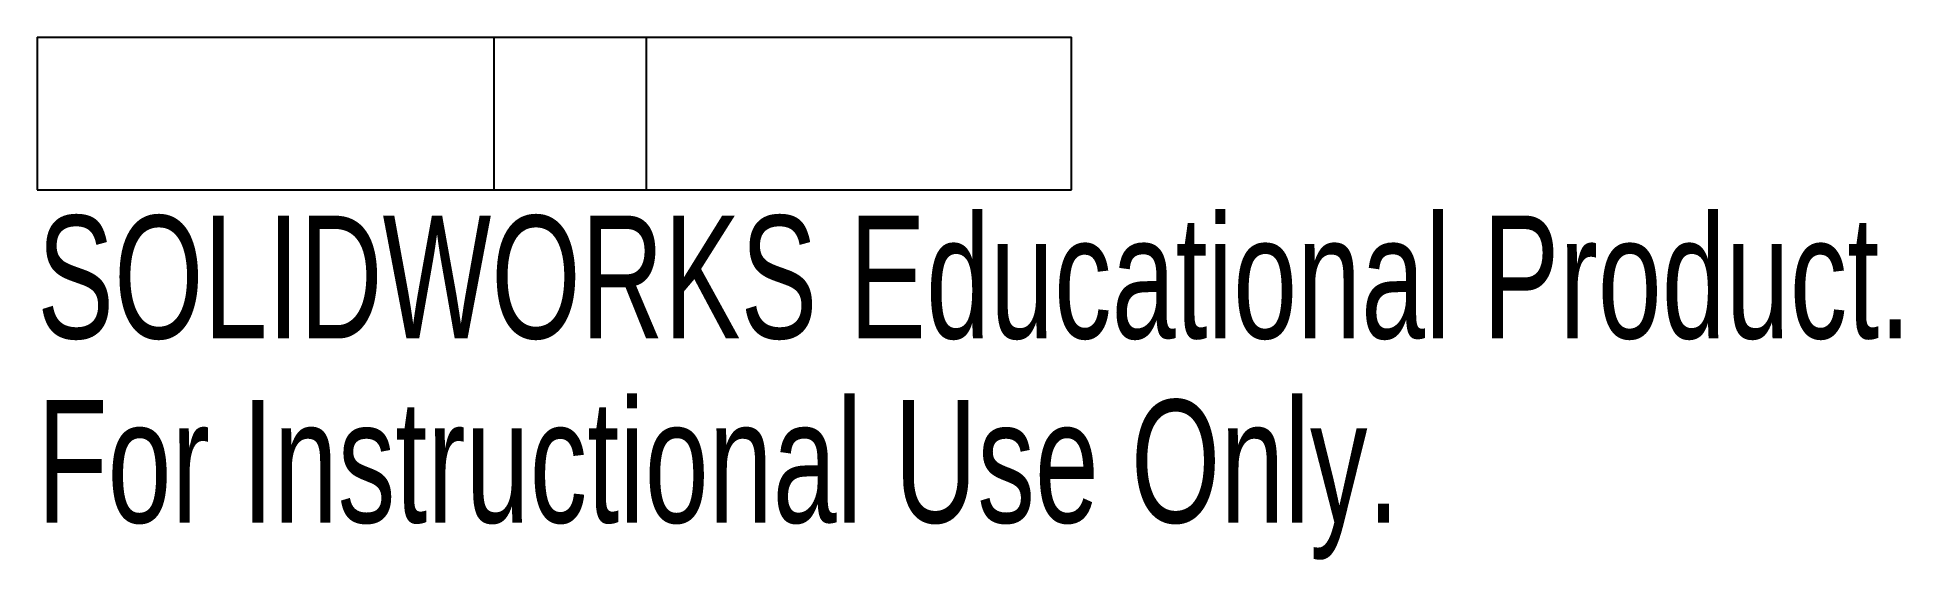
# Paper-space layout '_Bottom' of a CAD drawing. Header units: millimetres. Extents: x -20.3 to 52.9, y -14.6 to 6.
import ezdxf

# ---------------------------------------------------------------- set-up
doc = ezdxf.new("R2010")
doc.units = ezdxf.units.MM
doc.styles.add('SLDTEXTSTYLE0', font='TXT', dxfattribs={"width": 0.7})

psp = doc.layouts.new('_Bottom')

# ---------------------------------------------------------------- linework, layer by layer
at = {"color": 7, "linetype": 'Continuous', "lineweight": 25}
for p, q in [((-20.33, 6), (-20.33, 0)), ((-20.33, 6), (20.33, 6)), ((-2.372, 0), (-2.372, 6)), ((3.614, 6), (3.614, 0)), ((20.33, 0), (20.33, 6)), ((-20.33, 0), (20.33, 0))]:
    psp.add_line(p, q, dxfattribs=at)

# ---------------------------------------------------------------- texts
at = {"color": 7, "linetype": 'Continuous', "char_height": 4.83362, "attachment_point": 1, "style": 'SLDTEXTSTYLE0'}
for s, insert in [('SOLIDWORKS Educational Product.', (-20.33, -1.02)), ('For Instructional Use Only.', (-20.33, -8.27))]:
    psp.add_mtext(s, dxfattribs=dict(at, insert=insert))

doc.saveas('drawing.dxf')
